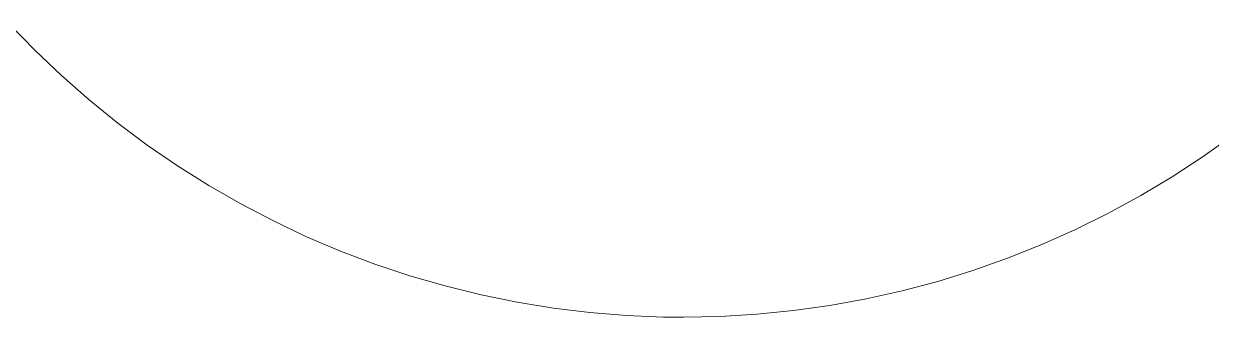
# Model space of a CAD drawing. Header units: millimetres. Extents: x 79795 to 317870, y -36033 to 97293.
# Drawn here: x 227367 to 227883, y 17981 to 18108 of the extents above; entities that cross this region are included whole.
import ezdxf

# ---------------------------------------------------------------- set-up
doc = ezdxf.new("R2010")
doc.units = ezdxf.units.MM
doc.header["$MEASUREMENT"] = 0
doc.layers.add('I-FURN', color=8, linetype='CONTINUOUS', lineweight=9)

msp = doc.modelspace()

# ---------------------------------------------------------------- linework, layer by layer
at = {"layer": 'I-FURN'}
for p, q in [((227360.23, 18108.49), (227371.36, 18097)), ((227371.36, 18097), (227382.94, 18085.96)), ((227382.94, 18085.96), (227394.95, 18075.39)), ((227394.95, 18075.39), (227407.38, 18065.31)), ((227407.38, 18065.31), (227420.19, 18055.73)), ((227878.98, 18050.78), (227892, 18060.08)), ((227420.19, 18055.73), (227433.38, 18046.68)), ((227865.6, 18042.01), (227878.98, 18050.78)), ((227433.38, 18046.68), (227446.93, 18038.16)), ((227851.88, 18033.79), (227865.6, 18042.01)), ((227446.93, 18038.16), (227460.8, 18030.19)), ((227460.8, 18030.19), (227474.98, 18022.78)), ((227837.84, 18026.12), (227851.88, 18033.79)), ((227823.5, 18019.01), (227837.84, 18026.12)), ((227474.98, 18022.78), (227489.44, 18015.94)), ((227808.89, 18012.49), (227823.5, 18019.01)), ((227489.44, 18015.94), (227504.17, 18009.68)), ((227504.17, 18009.68), (227519.13, 18004.02)), ((227794.04, 18006.55), (227808.89, 18012.49)), ((227519.13, 18004.02), (227534.31, 17998.97)), ((227778.95, 18001.22), (227794.04, 18006.55)), ((227534.31, 17998.97), (227549.68, 17994.52)), ((227763.67, 17996.49), (227778.95, 18001.22)), ((227549.68, 17994.52), (227565.21, 17990.69)), ((227748.21, 17992.38), (227763.67, 17996.49)), ((227565.21, 17990.69), (227580.89, 17987.49)), ((227716.85, 17986.02), (227732.59, 17988.89)), ((227732.59, 17988.89), (227748.21, 17992.38)), ((227580.89, 17987.49), (227596.68, 17984.92)), ((227596.68, 17984.92), (227612.56, 17982.98)), ((227612.56, 17982.98), (227628.5, 17981.67)), ((227685.09, 17982.19), (227701.01, 17983.79)), ((227701.01, 17983.79), (227716.85, 17986.02)), ((227628.5, 17981.67), (227644.49, 17981.01)), ((227644.49, 17981.01), (227653.13, 17980.91)), ((227653.13, 17980.91), (227669.12, 17981.23)), ((227669.12, 17981.23), (227685.09, 17982.19))]:
    msp.add_line(p, q, dxfattribs=at)

doc.saveas('drawing.dxf')
